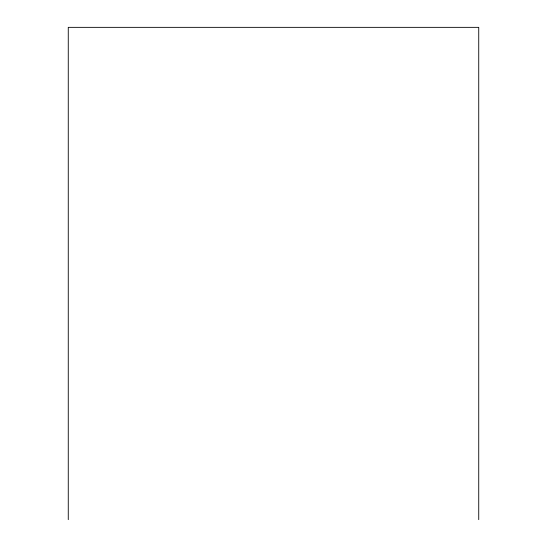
<?xml version="1.0" encoding="UTF-8"?>
<svg xmlns="http://www.w3.org/2000/svg" width="547" height="547" viewBox="0 0 547 547"><rect width="100%" height="100%" fill="white"/><g stroke="black" fill="none" stroke-linecap="round" stroke-linejoin="round"><path stroke-width="0.82" d="M478.734 519.65L478.734 27.35L68.266 27.35L68.266 519.65"/></g></svg>
